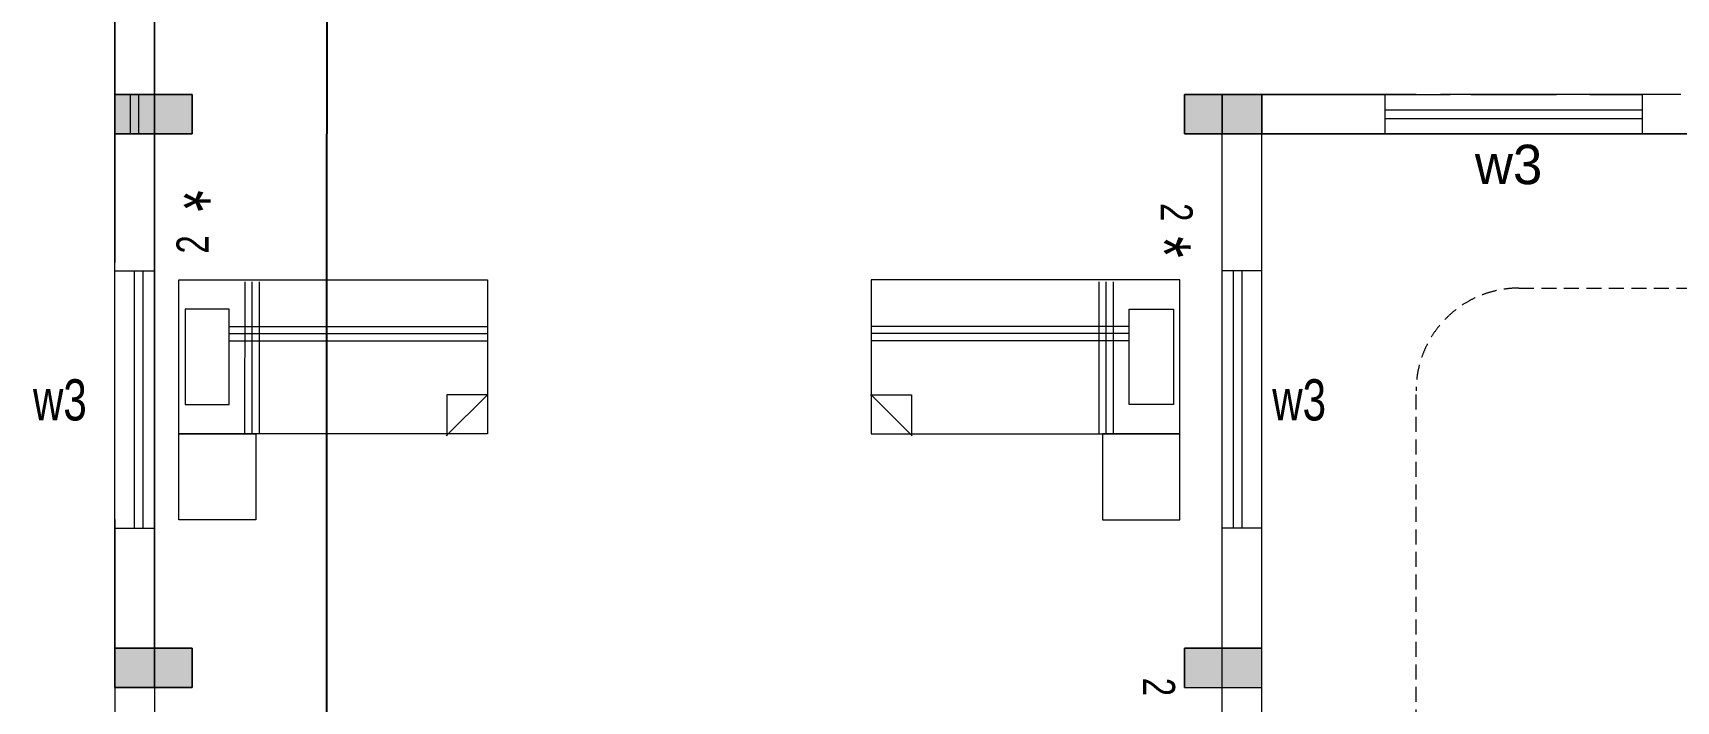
# Model space of a CAD drawing. Header units: metres. Extents: x 191982 to 427160, y -8904 to 80370.
# Drawn here: x 385749 to 395335, y 48272 to 52171 of the extents above; entities that cross this region are included whole.
import ezdxf

# ---------------------------------------------------------------- set-up
doc = ezdxf.new("R2010")
doc.units = ezdxf.units.M
doc.header["$LTSCALE"] = 700
doc.header["$MEASUREMENT"] = 0
doc.header["$PDMODE"] = 32
doc.linetypes.add('HIDDEN2', pattern=[0.1875, 0.125, -0.0625])
doc.layers.get('0').update_dxf_attribs({"lineweight": 9})
doc.layers.get('Defpoints').update_dxf_attribs({"lineweight": 9})
for name, color, linetype, lineweight in [('FURNITURE', 7, 'Continuous', 9), ('MAIN GATE', 7, 'Continuous', 9), ('NEW PLANS', 7, 'Continuous', 9)]:
    doc.layers.add(name, color=color, linetype=linetype, lineweight=lineweight)
doc.styles.add('RVR', font='MOD20.TTF')
doc.styles.get("Standard").update_dxf_attribs({"font": 'swisscl.ttf'})
doc.dimstyles.get("Standard").update_dxf_attribs({"dimtxt": 0.23, "dimasz": 0.23, "dimexe": 0.05, "dimexo": 0.05, "dimgap": 0.06, "dimtad": 0, "dimzin": 0, "dimdsep": 46, "dimtxsty": 'Standard', "dimcen": 0, "dimse1": 1, "dimse2": 1, "dimadec": 0, "dimazin": 0, "dimtfac": 1, "dimtofl": 0, "dimtmove": 2, "dimatfit": 0, "dimfxl": 0.18, "dimtolj": 1, "dimtzin": 0, "dimarcsym": 0})

# ---------------------------------------------------------------- blocks, each defined once
blk = doc.blocks.new('*D93')
at = {"layer": 'Defpoints', "color": 0, "transparency": 16777216}
for p in [(387463, 57811.7), (390467.8, 57811.7), (390467.8, 45351.7)]:
    blk.add_point(p, dxfattribs=at)
at = {"layer": 'MAIN GATE', "color": 0, "lineweight": -2, "transparency": 16777216}
for p, q in [((387463, 57811.5), (387463, 51582.3)), ((387463, 45351.9), (387463, 51581.1))]:
    blk.add_line(p, q, dxfattribs=at)
at = {"layer": 'MAIN GATE', "color": 0, "transparency": 16777216}
for points in [[(387463, 57811.5), (387463.1, 57811.5), (387463, 57811.7)], [(387463, 45351.9), (387463.1, 45351.9), (387463, 45351.7)]]:
    blk.add_solid(points, dxfattribs=at)
at = {"layer": 'MAIN GATE', "color": 0, "transparency": 16777216, "insert": (387463, 51581.7), "char_height": 0.23, "attachment_point": 5, "rotation": 90}
blk.add_mtext('\\A1;12460.00', dxfattribs=at)
blk = doc.blocks.new('A$C68D14229')
for p, q in [((0.53, 0.15), (0.53, 72.15)), ((0.53, 72.15), (36.53, 72.15)), ((36.53, 72.15), (36.53, 0.15)), ((22.29, 60.4), (22.29, 0.15)), ((23.96, 60.4), (23.96, 0.15)), ((25.62, 60.4), (25.62, 0.15)), ((0.53, 56.71), (36, 56.69)), ((0.53, 55.02), (36, 55.02)), ((0.53, 53.36), (36, 53.36)), ((0.11, 9.73), (9.63, 0.15)), ((9.63, 9.58), (0.11, 9.58)), ((9.63, 0), (9.63, 9.58)), ((36.53, 0.15), (0.53, 0.15))]:
    blk.add_line(p, q)
blk.add_lwpolyline([(29.63, 70.7), (7.38, 70.7), (7.38, 60.4), (29.63, 60.4)], close=True)

msp = doc.modelspace()

# ---------------------------------------------------------------- hatches: boundary and pattern name
at = {"layer": 'NEW PLANS'}
for points in [[(386227.772, 51811.692), (386227.772, 51581.692), (386457.772, 51581.692), (386457.772, 51811.692)], [(386457.772, 51581.692), (386227.772, 51581.692), (386227.772, 51811.692), (386457.772, 51811.692)], [(386457.772, 51811.692), (386457.772, 51581.692), (386227.772, 51581.692), (386227.772, 51811.692)], [(386227.772, 51581.692), (386227.772, 51811.692), (386457.772, 51811.692), (386457.772, 51581.692)], [(386457.772, 51811.692), (386457.772, 51581.692), (386227.772, 51581.692), (386227.772, 51811.692)], [(386457.772, 51811.692), (386457.772, 51581.692), (386227.772, 51581.692), (386227.772, 51811.692)], [(386457.772, 51811.692), (386457.772, 51581.692), (386227.772, 51581.692), (386227.772, 51811.692)], [(386457.772, 51811.692), (386457.772, 51581.692), (386227.772, 51581.692), (386227.772, 51811.692)], [(386457.772, 51811.692), (386457.772, 51581.692), (386227.772, 51581.692), (386227.772, 51811.692)], [(386447.772, 51811.692), (386227.772, 51811.692), (386227.772, 51581.692), (386447.772, 51581.692)], [(386447.772, 51811.692), (386227.772, 51811.692), (386227.772, 51581.692), (386447.772, 51581.692)], [(386457.772, 51811.692), (386457.772, 51581.692), (386227.772, 51581.692), (386227.772, 51811.692)], [(386457.772, 51811.692), (386457.772, 51581.692), (386227.772, 51581.692), (386227.772, 51811.692)], [(386457.772, 51811.692), (386457.772, 51581.692), (386227.772, 51581.692), (386227.772, 51811.692)], [(386457.772, 51811.692), (386457.772, 51581.692), (386227.772, 51581.692), (386227.772, 51811.692)], [(386447.772, 51811.692), (386227.772, 51811.692), (386227.772, 51581.692), (386447.772, 51581.692)], [(386447.772, 51811.692), (386227.772, 51811.692), (386227.772, 51581.692), (386447.772, 51581.692)], [(386457.772, 51811.692), (386457.772, 51581.692), (386227.772, 51581.692), (386227.772, 51811.692)], [(386457.772, 51811.692), (386457.772, 51581.692), (386227.772, 51581.692), (386227.772, 51811.692)], [(386457.772, 51811.692), (386457.772, 51581.692), (386227.772, 51581.692), (386227.772, 51811.692)], [(386447.772, 51811.692), (386227.772, 51811.692), (386227.772, 51581.692), (386447.772, 51581.692)], [(386447.772, 51811.692), (386227.772, 51811.692), (386227.772, 51581.692), (386447.772, 51581.692)], [(386457.772, 51811.692), (386457.772, 51581.692), (386227.772, 51581.692), (386227.772, 51811.692)], [(386457.772, 51811.692), (386457.772, 51581.692), (386227.772, 51581.692), (386227.772, 51811.692)], [(386447.772, 51811.692), (386227.772, 51811.692), (386227.772, 51581.692), (386447.772, 51581.692)], [(386447.772, 51811.692), (386227.772, 51811.692), (386227.772, 51581.692), (386447.772, 51581.692)], [(386447.772, 51811.692), (386447.772, 51581.692), (386677.772, 51581.692), (386677.772, 51811.692)], [(386447.772, 51811.692), (386447.772, 51581.692), (386677.772, 51581.692), (386677.772, 51811.692)], [(386447.772, 51811.692), (386447.772, 51581.692), (386677.772, 51581.692), (386677.772, 51811.692)], [(386447.772, 51811.692), (386447.772, 51581.692), (386677.772, 51581.692), (386677.772, 51811.692)], [(386447.772, 51811.692), (386447.772, 51581.692), (386677.772, 51581.692), (386677.772, 51811.692)], [(386447.772, 51811.692), (386447.772, 51581.692), (386677.772, 51581.692), (386677.772, 51811.692)], [(386447.772, 51811.692), (386447.772, 51581.692), (386677.772, 51581.692), (386677.772, 51811.692)], [(386447.772, 51811.692), (386447.772, 51581.692), (386677.772, 51581.692), (386677.772, 51811.692)], [(386457.772, 51811.692), (386457.772, 51581.692), (386677.772, 51581.692), (386677.772, 51811.692)], [(386457.772, 51581.692), (386677.772, 51581.692), (386677.772, 51811.692), (386457.772, 51811.692)], [(386677.772, 51811.692), (386677.772, 51581.692), (386457.772, 51581.692), (386457.772, 51811.692)], [(386457.772, 51581.692), (386677.772, 51581.692), (386677.772, 51811.692), (386457.772, 51811.692)], [(386677.772, 51811.692), (386677.772, 51581.692), (386457.772, 51581.692), (386457.772, 51811.692)], [(386677.772, 51811.692), (386677.772, 51581.692), (386457.772, 51581.692), (386457.772, 51811.692)], [(386677.772, 51811.692), (386677.772, 51581.692), (386457.772, 51581.692), (386457.772, 51811.692)], [(386677.772, 51811.692), (386677.772, 51581.692), (386457.772, 51581.692), (386457.772, 51811.692)], [(386677.772, 51811.692), (386677.772, 51581.692), (386457.772, 51581.692), (386457.772, 51811.692)], [(386677.772, 51811.692), (386677.772, 51581.692), (386457.772, 51581.692), (386457.772, 51811.692)], [(386677.772, 51811.692), (386677.772, 51581.692), (386457.772, 51581.692), (386457.772, 51811.692)], [(386677.772, 51811.692), (386677.772, 51581.692), (386457.772, 51581.692), (386457.772, 51811.692)], [(386677.772, 51811.692), (386677.772, 51581.692), (386457.772, 51581.692), (386457.772, 51811.692)], [(386677.772, 51811.692), (386677.772, 51581.692), (386457.772, 51581.692), (386457.772, 51811.692)], [(386677.772, 51811.692), (386677.772, 51581.692), (386457.772, 51581.692), (386457.772, 51811.692)], [(386677.772, 51811.692), (386677.772, 51581.692), (386457.772, 51581.692), (386457.772, 51811.692)], [(386677.772, 51811.692), (386677.772, 51581.692), (386457.772, 51581.692), (386457.772, 51811.692)], [(386677.772, 51811.692), (386677.772, 51581.692), (386457.772, 51581.692), (386457.772, 51811.692)], [(392467.772, 51811.692), (392467.772, 51581.692), (392687.772, 51581.692), (392687.772, 51811.692)], [(392687.772, 51581.692), (392467.772, 51581.692), (392467.772, 51811.692), (392687.772, 51811.692)], [(392687.772, 51811.692), (392687.772, 51581.692), (392917.772, 51581.692), (392917.772, 51811.692)], [(392917.772, 51581.692), (392917.772, 51811.692), (392687.772, 51811.692), (392687.772, 51581.692)], [(386227.772, 48581.692), (386227.772, 48351.692), (386457.772, 48351.692), (386457.772, 48581.692)], [(386457.772, 48581.692), (386457.772, 48351.692), (386227.772, 48351.692), (386227.772, 48581.692)], [(386457.772, 48581.692), (386457.772, 48351.692), (386227.772, 48351.692), (386227.772, 48581.692)], [(386447.772, 48581.692), (386227.772, 48581.692), (386227.772, 48351.692), (386447.772, 48351.692)], [(386447.772, 48581.692), (386227.772, 48581.692), (386227.772, 48351.692), (386447.772, 48351.692)], [(386457.772, 48581.692), (386457.772, 48351.692), (386227.772, 48351.692), (386227.772, 48581.692)], [(386457.772, 48581.692), (386457.772, 48351.692), (386227.772, 48351.692), (386227.772, 48581.692)], [(386457.772, 48581.692), (386457.772, 48351.692), (386227.772, 48351.692), (386227.772, 48581.692)], [(386447.772, 48581.692), (386227.772, 48581.692), (386227.772, 48351.692), (386447.772, 48351.692)], [(386447.772, 48581.692), (386227.772, 48581.692), (386227.772, 48351.692), (386447.772, 48351.692)], [(386457.772, 48581.692), (386457.772, 48351.692), (386227.772, 48351.692), (386227.772, 48581.692)], [(386457.772, 48581.692), (386457.772, 48351.692), (386227.772, 48351.692), (386227.772, 48581.692)], [(386447.772, 48581.692), (386227.772, 48581.692), (386227.772, 48351.692), (386447.772, 48351.692)], [(386447.772, 48581.692), (386227.772, 48581.692), (386227.772, 48351.692), (386447.772, 48351.692)], [(386447.772, 48581.692), (386447.772, 48351.692), (386677.772, 48351.692), (386677.772, 48581.692)], [(386447.772, 48581.692), (386447.772, 48351.692), (386677.772, 48351.692), (386677.772, 48581.692)], [(386447.772, 48581.692), (386447.772, 48351.692), (386677.772, 48351.692), (386677.772, 48581.692)], [(386447.772, 48581.692), (386447.772, 48351.692), (386677.772, 48351.692), (386677.772, 48581.692)], [(386447.772, 48581.692), (386447.772, 48351.692), (386677.772, 48351.692), (386677.772, 48581.692)], [(386447.772, 48581.692), (386447.772, 48351.692), (386677.772, 48351.692), (386677.772, 48581.692)], [(386457.772, 48581.692), (386457.772, 48351.692), (386677.772, 48351.692), (386677.772, 48581.692)], [(386677.772, 48581.692), (386677.772, 48351.692), (386457.772, 48351.692), (386457.772, 48581.692)], [(386677.772, 48581.692), (386677.772, 48351.692), (386457.772, 48351.692), (386457.772, 48581.692)], [(386677.772, 48581.692), (386677.772, 48351.692), (386457.772, 48351.692), (386457.772, 48581.692)], [(386677.772, 48581.692), (386677.772, 48351.692), (386457.772, 48351.692), (386457.772, 48581.692)], [(386677.772, 48581.692), (386677.772, 48351.692), (386457.772, 48351.692), (386457.772, 48581.692)], [(386677.772, 48581.692), (386677.772, 48351.692), (386457.772, 48351.692), (386457.772, 48581.692)], [(386677.772, 48581.692), (386677.772, 48351.692), (386457.772, 48351.692), (386457.772, 48581.692)], [(392467.772, 48581.692), (392467.772, 48351.692), (392687.772, 48351.692), (392687.772, 48581.692)], [(392687.772, 48581.692), (392687.772, 48351.692), (392917.772, 48351.692), (392917.772, 48581.692)]]:
    msp.add_hatch(color=256, dxfattribs=at).paths.add_polyline_path(points)

# ---------------------------------------------------------------- linework, layer by layer
at = {"layer": 'FURNITURE'}
for points in [[(387050.376, 49330.765), (386600.376, 49330.765), (386600.376, 49830.765), (387050.376, 49830.765)], [(391989.143, 49330.765), (392439.143, 49330.765), (392439.143, 49830.765), (391989.143, 49830.765)]]:
    msp.add_lwpolyline(points, close=True, dxfattribs=at)
at = {"layer": 'NEW PLANS'}
for p, q in [((386227.772, 51581.692), (386227.772, 55041.692)), ((386227.772, 55041.692), (386227.772, 50831.692)), ((386457.772, 51581.692), (386457.772, 55041.692)), ((386457.772, 55041.692), (386457.772, 50831.692)), ((386227.772, 51811.692), (386227.772, 51581.692)), ((386677.772, 51811.692), (386227.772, 51811.692)), ((386227.772, 51811.692), (386677.772, 51811.692)), ((386227.772, 51811.692), (386677.772, 51811.692)), ((386227.772, 51811.692), (386677.772, 51811.692)), ((386227.772, 51811.692), (386677.772, 51811.692)), ((386227.772, 51581.692), (386227.772, 51811.692)), ((386227.772, 51581.692), (386227.772, 51811.692)), ((386677.772, 51811.692), (386227.772, 51811.692)), ((386677.772, 51811.692), (386227.772, 51811.692)), ((386677.772, 51811.692), (386227.772, 51811.692)), ((386677.772, 51811.692), (386227.772, 51811.692)), ((386677.772, 51811.692), (386227.772, 51811.692)), ((386677.772, 51811.692), (386227.772, 51811.692)), ((386677.772, 51811.692), (386227.772, 51811.692)), ((386677.772, 51811.692), (386227.772, 51811.692)), ((386677.772, 51811.692), (386227.772, 51811.692)), ((386677.772, 51811.692), (386227.772, 51811.692)), ((386677.772, 51811.692), (386227.772, 51811.692)), ((386677.772, 51811.692), (386227.772, 51811.692)), ((386677.772, 51811.692), (386227.772, 51811.692)), ((386677.772, 51811.692), (386227.772, 51811.692)), ((386227.772, 51811.692), (386677.772, 51811.692)), ((386677.772, 51811.692), (386227.772, 51811.692)), ((386677.772, 51811.692), (386227.772, 51811.692)), ((386227.772, 51581.692), (386227.772, 51811.692)), ((386227.772, 51581.692), (386227.772, 51811.692)), ((386677.772, 51811.692), (386227.772, 51811.692)), ((386677.772, 51811.692), (386227.772, 51811.692)), ((386677.772, 51811.692), (386227.772, 51811.692)), ((386677.772, 51811.692), (386227.772, 51811.692)), ((386677.772, 51811.692), (386227.772, 51811.692)), ((386677.772, 51811.692), (386227.772, 51811.692)), ((386677.772, 51811.692), (386227.772, 51811.692)), ((386677.772, 51811.692), (386227.772, 51811.692)), ((386677.772, 51811.692), (386227.772, 51811.692)), ((386227.772, 51811.692), (386677.772, 51811.692)), ((386677.772, 51811.692), (386227.772, 51811.692)), ((386677.772, 51811.692), (386227.772, 51811.692)), ((386227.772, 51581.692), (386227.772, 51811.692)), ((386227.772, 51581.692), (386227.772, 51811.692)), ((386677.772, 51811.692), (386227.772, 51811.692)), ((386677.772, 51811.692), (386227.772, 51811.692)), ((386677.772, 51811.692), (386227.772, 51811.692)), ((386677.772, 51811.692), (386227.772, 51811.692)), ((386227.772, 51811.692), (386677.772, 51811.692)), ((386677.772, 51811.692), (386227.772, 51811.692)), ((386677.772, 51811.692), (386227.772, 51811.692)), ((386227.772, 51581.692), (386227.772, 51811.692)), ((386227.772, 51581.692), (386227.772, 51811.692)), ((386227.772, 50831.692), (386227.772, 51811.692)), ((386317.772, 51581.692), (386317.772, 51811.692)), ((386367.772, 51581.692), (386367.772, 51811.692)), ((386457.772, 51811.692), (386457.772, 51581.692)), ((386457.772, 50831.692), (386457.772, 51811.692)), ((386677.772, 51581.692), (386677.772, 51811.692)), ((386677.772, 51811.692), (386677.772, 51581.692)), ((386677.772, 51581.692), (386677.772, 51811.692)), ((386677.772, 51811.692), (386677.772, 51581.692)), ((386677.772, 51581.692), (386677.772, 51811.692)), ((386677.772, 51581.692), (386677.772, 51811.692)), ((386677.772, 51581.692), (386677.772, 51811.692)), ((386677.772, 51581.692), (386677.772, 51811.692)), ((386677.772, 51581.692), (386677.772, 51811.692)), ((386677.772, 51581.692), (386677.772, 51811.692)), ((386677.772, 51581.692), (386677.772, 51811.692)), ((386677.772, 51581.692), (386677.772, 51811.692)), ((386677.772, 51581.692), (386677.772, 51811.692)), ((386677.772, 51581.692), (386677.772, 51811.692)), ((386677.772, 51581.692), (386677.772, 51811.692)), ((386677.772, 51581.692), (386677.772, 51811.692)), ((386677.772, 51581.692), (386677.772, 51811.692)), ((386677.772, 51581.692), (386677.772, 51811.692)), ((392467.772, 51581.692), (392467.772, 51811.692)), ((392467.772, 51811.692), (392467.772, 51581.692)), ((393817.772, 51811.692), (392467.772, 51811.692)), ((392687.772, 43682.89), (392687.772, 51811.692)), ((392687.772, 43682.89), (392687.772, 51811.692)), ((393817.772, 51811.692), (392687.772, 51811.692)), ((392687.772, 51811.692), (392687.772, 51581.692)), ((392687.772, 51811.692), (393817.772, 51811.692)), ((392687.772, 51811.692), (392687.772, 51581.692)), ((392917.772, 51811.692), (392687.772, 51811.692)), ((392687.772, 51811.692), (392687.772, 51581.692)), ((392687.772, 51811.692), (392917.772, 51811.692)), ((392687.772, 51811.692), (392687.772, 51581.692)), ((392917.772, 51811.692), (392687.772, 51811.692)), ((392687.772, 51581.692), (392687.772, 51811.692)), ((392917.772, 33992.89), (392917.772, 51811.692)), ((392917.772, 51811.692), (392917.772, 51581.692)), ((392917.772, 51811.692), (392917.772, 51581.692)), ((392917.772, 51811.692), (392917.772, 51581.692)), ((392917.772, 51811.692), (392917.772, 51581.692)), ((392917.772, 51581.692), (392917.772, 51811.692)), ((392917.772, 51581.692), (392917.772, 51811.692)), ((392917.772, 51581.692), (392917.772, 51811.692)), ((392917.772, 51581.692), (392917.772, 51811.692)), ((392917.772, 51581.692), (392917.772, 51811.692)), ((392917.772, 51581.692), (392917.772, 51811.692)), ((392917.772, 51581.692), (392917.772, 51811.692)), ((392917.772, 51811.692), (392917.772, 51581.692)), ((392917.772, 51811.692), (392917.772, 51581.692)), ((392917.772, 51581.692), (392917.772, 51811.692)), ((392917.772, 51581.692), (392917.772, 51811.692)), ((392917.772, 51581.692), (392917.772, 51811.692)), ((392917.772, 51581.692), (392917.772, 51811.692)), ((392917.772, 51581.692), (392917.772, 51811.692)), ((392917.772, 51581.692), (392917.772, 51811.692)), ((392917.772, 51581.692), (392917.772, 51811.692)), ((392917.772, 51581.692), (392917.772, 51811.692)), ((392917.772, 51581.692), (392917.772, 51811.692)), ((393817.772, 51811.692), (392917.772, 51811.692)), ((392917.772, 51811.692), (394017.772, 51811.692)), ((392917.772, 51581.692), (392917.772, 51811.692)), ((392917.772, 51581.692), (392917.772, 51811.692)), ((392917.772, 51581.692), (392917.772, 51811.692)), ((393817.772, 51811.692), (393013.041, 51811.692)), ((393013.041, 51811.692), (393817.772, 51811.692)), ((393636.16, 51811.692), (393636.16, 51581.692)), ((394586.16, 51811.692), (393961.16, 51811.692)), ((394637.772, 51811.692), (394137.772, 51811.692)), ((394137.772, 51811.692), (394637.772, 51811.692)), ((394834.778, 51811.692), (394137.772, 51811.692)), ((394237.497, 51811.692), (394357.497, 51811.692)), ((394368.637, 51811.692), (394248.637, 51811.692)), ((394831.538, 51811.692), (394711.538, 51811.692)), ((395362.394, 51811.692), (394737.394, 51811.692)), ((394831.538, 51811.692), (395141.538, 51811.692)), ((395056.538, 51811.692), (394936.538, 51811.692)), ((395144.871, 51811.692), (395024.871, 51811.692)), ((395136.16, 51811.692), (395136.16, 51581.692)), ((393636.16, 51721.692), (395136.16, 51721.692)), ((393636.16, 51671.692), (395136.16, 51671.692)), ((386677.772, 51581.692), (386227.772, 51581.692)), ((386227.772, 51581.692), (386677.772, 51581.692)), ((386227.772, 51581.692), (386677.772, 51581.692)), ((386227.772, 51581.692), (386677.772, 51581.692)), ((386227.772, 51581.692), (386677.772, 51581.692)), ((386677.772, 51581.692), (386227.772, 51581.692)), ((386677.772, 51581.692), (386227.772, 51581.692)), ((386677.772, 51581.692), (386227.772, 51581.692)), ((386677.772, 51581.692), (386227.772, 51581.692)), ((386677.772, 51581.692), (386227.772, 51581.692)), ((386677.772, 51581.692), (386227.772, 51581.692)), ((386677.772, 51581.692), (386227.772, 51581.692)), ((386677.772, 51581.692), (386227.772, 51581.692)), ((386677.772, 51581.692), (386227.772, 51581.692)), ((386677.772, 51581.692), (386227.772, 51581.692)), ((386677.772, 51581.692), (386227.772, 51581.692)), ((386677.772, 51581.692), (386227.772, 51581.692)), ((386677.772, 51581.692), (386227.772, 51581.692)), ((386677.772, 51581.692), (386227.772, 51581.692)), ((386677.772, 51581.692), (386227.772, 51581.692)), ((386677.772, 51581.692), (386227.772, 51581.692)), ((386677.772, 51581.692), (386227.772, 51581.692)), ((386677.772, 51581.692), (386227.772, 51581.692)), ((386677.772, 51581.692), (386227.772, 51581.692)), ((386677.772, 51581.692), (386227.772, 51581.692)), ((386677.772, 51581.692), (386227.772, 51581.692)), ((386677.772, 51581.692), (386227.772, 51581.692)), ((386677.772, 51581.692), (386227.772, 51581.692)), ((386677.772, 51581.692), (386227.772, 51581.692)), ((386677.772, 51581.692), (386227.772, 51581.692)), ((386677.772, 51581.692), (386227.772, 51581.692)), ((386677.772, 51581.692), (386227.772, 51581.692)), ((386677.772, 51581.692), (386227.772, 51581.692)), ((386677.772, 51581.692), (386227.772, 51581.692)), ((386677.772, 51581.692), (386227.772, 51581.692)), ((386677.772, 51581.692), (386227.772, 51581.692)), ((386677.772, 51581.692), (386227.772, 51581.692)), ((386677.772, 51581.692), (386227.772, 51581.692)), ((395917.772, 51581.692), (392467.772, 51581.692)), ((392687.772, 51581.692), (394137.772, 51581.692)), ((392917.772, 22511.692), (392917.772, 51581.692)), ((395917.772, 51581.692), (392917.772, 51581.692)), ((393487.772, 51581.692), (395487.772, 51581.692)), ((386227.772, 48581.692), (386227.772, 50831.692)), ((386457.772, 50831.692), (386457.772, 43682.89)), ((386457.772, 48581.692), (386457.772, 50831.692)), ((386227.772, 50781.714), (386457.772, 50781.714)), ((386227.772, 50781.714), (386457.772, 50781.714)), ((386342.772, 49281.714), (386342.772, 50781.714)), ((386342.772, 49281.714), (386342.772, 50781.714)), ((386392.772, 49281.714), (386392.772, 50781.714)), ((386392.772, 49281.714), (386392.772, 50781.714)), ((392917.772, 50781.714), (392687.772, 50781.714)), ((392917.772, 50781.714), (392687.772, 50781.714)), ((392752.772, 49281.714), (392752.772, 50781.714)), ((392752.772, 49281.714), (392752.772, 50781.714)), ((392802.772, 49281.714), (392802.772, 50781.714)), ((392802.772, 49281.714), (392802.772, 50781.714)), ((386227.772, 49331.692), (386227.772, 41141.692)), ((386227.772, 49281.714), (386457.772, 49281.714)), ((386227.772, 49281.714), (386457.772, 49281.714)), ((392917.772, 49281.714), (392687.772, 49281.714)), ((392917.772, 49281.714), (392687.772, 49281.714)), ((386227.772, 48351.692), (386227.772, 48581.692)), ((386227.772, 48581.692), (386677.772, 48581.692)), ((386227.772, 48581.692), (386677.772, 48581.692)), ((386227.772, 48581.692), (386677.772, 48581.692)), ((386227.772, 48581.692), (386677.772, 48581.692)), ((386227.772, 48581.692), (386677.772, 48581.692)), ((386227.772, 48581.692), (386677.772, 48581.692)), ((386227.772, 48581.692), (386677.772, 48581.692)), ((386227.772, 48581.692), (386677.772, 48581.692)), ((386227.772, 48581.692), (386677.772, 48581.692)), ((386227.772, 48581.692), (386677.772, 48581.692)), ((386227.772, 48581.692), (386677.772, 48581.692)), ((386227.772, 48581.692), (386677.772, 48581.692)), ((386227.772, 48581.692), (386677.772, 48581.692)), ((386227.772, 48581.692), (386677.772, 48581.692)), ((386227.772, 48581.692), (386677.772, 48581.692)), ((386227.772, 48581.692), (386677.772, 48581.692)), ((386227.772, 48581.692), (386677.772, 48581.692)), ((386227.772, 48351.692), (386227.772, 48581.692)), ((386227.772, 48351.692), (386227.772, 48581.692)), ((386677.772, 48581.692), (386227.772, 48581.692)), ((386677.772, 48581.692), (386227.772, 48581.692)), ((386677.772, 48581.692), (386227.772, 48581.692)), ((386677.772, 48581.692), (386227.772, 48581.692)), ((386677.772, 48581.692), (386227.772, 48581.692)), ((386677.772, 48581.692), (386227.772, 48581.692)), ((386677.772, 48581.692), (386227.772, 48581.692)), ((386677.772, 48581.692), (386227.772, 48581.692)), ((386677.772, 48581.692), (386227.772, 48581.692)), ((386227.772, 48581.692), (386677.772, 48581.692)), ((386677.772, 48581.692), (386227.772, 48581.692)), ((386677.772, 48581.692), (386227.772, 48581.692)), ((386227.772, 48351.692), (386227.772, 48581.692)), ((386227.772, 48351.692), (386227.772, 48581.692)), ((386677.772, 48581.692), (386227.772, 48581.692)), ((386677.772, 48581.692), (386227.772, 48581.692)), ((386677.772, 48581.692), (386227.772, 48581.692)), ((386677.772, 48581.692), (386227.772, 48581.692)), ((386227.772, 48581.692), (386677.772, 48581.692)), ((386677.772, 48581.692), (386227.772, 48581.692)), ((386677.772, 48581.692), (386227.772, 48581.692)), ((386227.772, 48351.692), (386227.772, 48581.692)), ((386227.772, 48351.692), (386227.772, 48581.692)), ((386457.772, 48351.692), (386457.772, 48581.692)), ((386677.772, 48351.692), (386677.772, 48581.692)), ((386677.772, 48351.692), (386677.772, 48581.692)), ((386677.772, 48351.692), (386677.772, 48581.692)), ((386677.772, 48351.692), (386677.772, 48581.692)), ((386677.772, 48351.692), (386677.772, 48581.692)), ((386677.772, 48351.692), (386677.772, 48581.692)), ((386677.772, 48351.692), (386677.772, 48581.692)), ((386677.772, 48351.692), (386677.772, 48581.692)), ((392467.772, 48581.692), (392917.772, 48581.692)), ((392467.772, 48581.692), (392917.772, 48581.692)), ((392467.772, 48581.692), (392917.772, 48581.692)), ((392467.772, 48581.692), (392917.772, 48581.692)), ((392467.772, 48581.692), (392687.772, 48581.692)), ((392467.772, 48581.692), (392687.772, 48581.692)), ((392467.772, 48581.692), (392687.772, 48581.692)), ((392467.772, 48581.692), (392687.772, 48581.692)), ((392467.772, 48581.692), (392687.772, 48581.692)), ((392467.772, 48581.692), (392687.772, 48581.692)), ((392467.772, 48581.692), (392687.772, 48581.692)), ((392467.772, 48581.692), (392687.772, 48581.692)), ((392467.772, 48581.692), (392687.772, 48581.692)), ((392467.772, 48351.692), (392467.772, 48581.692)), ((386227.772, 48351.692), (386677.772, 48351.692)), ((386227.772, 48351.692), (386677.772, 48351.692)), ((386227.772, 48351.692), (386677.772, 48351.692)), ((386227.772, 48351.692), (386677.772, 48351.692)), ((386227.772, 48351.692), (386677.772, 48351.692)), ((386227.772, 48351.692), (386677.772, 48351.692)), ((386227.772, 48351.692), (386677.772, 48351.692)), ((386227.772, 48351.692), (386677.772, 48351.692)), ((386227.772, 48351.692), (386677.772, 48351.692)), ((386227.772, 48351.692), (386677.772, 48351.692)), ((386227.772, 48351.692), (386677.772, 48351.692)), ((386227.772, 48351.692), (386677.772, 48351.692)), ((386227.772, 48351.692), (386677.772, 48351.692)), ((386227.772, 48351.692), (386677.772, 48351.692)), ((386227.772, 48351.692), (386677.772, 48351.692)), ((386227.772, 48351.692), (386677.772, 48351.692)), ((386227.772, 48351.692), (386677.772, 48351.692)), ((386677.772, 48351.692), (386227.772, 48351.692)), ((386677.772, 48351.692), (386227.772, 48351.692)), ((386677.772, 48351.692), (386227.772, 48351.692)), ((386677.772, 48351.692), (386227.772, 48351.692)), ((386677.772, 48351.692), (386227.772, 48351.692)), ((386677.772, 48351.692), (386227.772, 48351.692)), ((386677.772, 48351.692), (386227.772, 48351.692)), ((386677.772, 48351.692), (386227.772, 48351.692)), ((386677.772, 48351.692), (386227.772, 48351.692)), ((386677.772, 48351.692), (386227.772, 48351.692)), ((386677.772, 48351.692), (386227.772, 48351.692)), ((386677.772, 48351.692), (386227.772, 48351.692)), ((386677.772, 48351.692), (386227.772, 48351.692)), ((386677.772, 48351.692), (386227.772, 48351.692)), ((386677.772, 48351.692), (386227.772, 48351.692)), ((386677.772, 48351.692), (386227.772, 48351.692)), ((386677.772, 48351.692), (386227.772, 48351.692)), ((392467.772, 48351.692), (392917.772, 48351.692)), ((392467.772, 48351.692), (392917.772, 48351.692)), ((392467.772, 48351.692), (392917.772, 48351.692)), ((392467.772, 48351.692), (392917.772, 48351.692)), ((392467.772, 48351.692), (392687.772, 48351.692)), ((392467.772, 48351.692), (392687.772, 48351.692)), ((392467.772, 48351.692), (392687.772, 48351.692)), ((392467.772, 48351.692), (392687.772, 48351.692)), ((392467.772, 48351.692), (392687.772, 48351.692)), ((392467.772, 48351.692), (392687.772, 48351.692)), ((392467.772, 48351.692), (392687.772, 48351.692)), ((392467.772, 48351.692), (392687.772, 48351.692)), ((392467.772, 48351.692), (392687.772, 48351.692))]:
    msp.add_line(p, q, dxfattribs=at)
at = {"layer": 'NEW PLANS', "linetype": 'HIDDEN2'}
for p, q in [((394417.772, 50681.692), (404107.772, 50681.692)), ((394417.772, 50681.692), (404107.772, 50681.692)), ((393817.772, 23986.692), (393817.772, 50081.692))]:
    msp.add_line(p, q, dxfattribs=at)
at = {"layer": 'NEW PLANS'}
for points in [[(386227.772, 51581.692), (386227.772, 51811.692), (386677.772, 51811.692), (386677.772, 51581.692)], [(386227.772, 51811.692), (386227.772, 51581.692), (386677.772, 51581.692), (386677.772, 51811.692)], [(386227.772, 51581.692), (386227.772, 51811.692), (386677.772, 51811.692), (386677.772, 51581.692)], [(386227.772, 51811.692), (386227.772, 51581.692), (386677.772, 51581.692), (386677.772, 51811.692)], [(386227.772, 51581.692), (386227.772, 51811.692), (386677.772, 51811.692), (386677.772, 51581.692)], [(386227.772, 51581.692), (386227.772, 51811.692), (386677.772, 51811.692), (386677.772, 51581.692)], [(386227.772, 51581.692), (386227.772, 51811.692), (386677.772, 51811.692), (386677.772, 51581.692)], [(386227.772, 51581.692), (386227.772, 51811.692), (386677.772, 51811.692), (386677.772, 51581.692)], [(386227.772, 51581.692), (386227.772, 51811.692), (386677.772, 51811.692), (386677.772, 51581.692)], [(386677.772, 51581.692), (386677.772, 51811.692), (386227.772, 51811.692), (386227.772, 51581.692)], [(386677.772, 51581.692), (386677.772, 51811.692), (386227.772, 51811.692), (386227.772, 51581.692)], [(386227.772, 51581.692), (386227.772, 51811.692), (386677.772, 51811.692), (386677.772, 51581.692)], [(386227.772, 51581.692), (386227.772, 51811.692), (386677.772, 51811.692), (386677.772, 51581.692)], [(386227.772, 51581.692), (386227.772, 51811.692), (386677.772, 51811.692), (386677.772, 51581.692)], [(386227.772, 51581.692), (386227.772, 51811.692), (386677.772, 51811.692), (386677.772, 51581.692)], [(386677.772, 51581.692), (386677.772, 51811.692), (386227.772, 51811.692), (386227.772, 51581.692)], [(386677.772, 51581.692), (386677.772, 51811.692), (386227.772, 51811.692), (386227.772, 51581.692)], [(386227.772, 51581.692), (386227.772, 51811.692), (386677.772, 51811.692), (386677.772, 51581.692)], [(386227.772, 51581.692), (386227.772, 51811.692), (386677.772, 51811.692), (386677.772, 51581.692)], [(386227.772, 51581.692), (386227.772, 51811.692), (386677.772, 51811.692), (386677.772, 51581.692)], [(386677.772, 51581.692), (386677.772, 51811.692), (386227.772, 51811.692), (386227.772, 51581.692)], [(386677.772, 51581.692), (386677.772, 51811.692), (386227.772, 51811.692), (386227.772, 51581.692)], [(386227.772, 51581.692), (386227.772, 51811.692), (386677.772, 51811.692), (386677.772, 51581.692)], [(386227.772, 51581.692), (386227.772, 51811.692), (386677.772, 51811.692), (386677.772, 51581.692)], [(386677.772, 51581.692), (386677.772, 51811.692), (386227.772, 51811.692), (386227.772, 51581.692)], [(386677.772, 51581.692), (386677.772, 51811.692), (386227.772, 51811.692), (386227.772, 51581.692)], [(392917.772, 51581.692), (392917.772, 51811.692), (392467.772, 51811.692), (392467.772, 51581.692)], [(392917.772, 51811.692), (392917.772, 51581.692), (392467.772, 51581.692), (392467.772, 51811.692)], [(386227.772, 48351.692), (386227.772, 48581.692), (386677.772, 48581.692), (386677.772, 48351.692)], [(386227.772, 48351.692), (386227.772, 48581.692), (386677.772, 48581.692), (386677.772, 48351.692)], [(386227.772, 48351.692), (386227.772, 48581.692), (386677.772, 48581.692), (386677.772, 48351.692)], [(386677.772, 48351.692), (386677.772, 48581.692), (386227.772, 48581.692), (386227.772, 48351.692)], [(386677.772, 48351.692), (386677.772, 48581.692), (386227.772, 48581.692), (386227.772, 48351.692)], [(386227.772, 48351.692), (386227.772, 48581.692), (386677.772, 48581.692), (386677.772, 48351.692)], [(386227.772, 48351.692), (386227.772, 48581.692), (386677.772, 48581.692), (386677.772, 48351.692)], [(386227.772, 48351.692), (386227.772, 48581.692), (386677.772, 48581.692), (386677.772, 48351.692)], [(386677.772, 48351.692), (386677.772, 48581.692), (386227.772, 48581.692), (386227.772, 48351.692)], [(386677.772, 48351.692), (386677.772, 48581.692), (386227.772, 48581.692), (386227.772, 48351.692)], [(386227.772, 48351.692), (386227.772, 48581.692), (386677.772, 48581.692), (386677.772, 48351.692)], [(386227.772, 48351.692), (386227.772, 48581.692), (386677.772, 48581.692), (386677.772, 48351.692)], [(386677.772, 48351.692), (386677.772, 48581.692), (386227.772, 48581.692), (386227.772, 48351.692)], [(386677.772, 48351.692), (386677.772, 48581.692), (386227.772, 48581.692), (386227.772, 48351.692)], [(392917.772, 48351.692), (392917.772, 48581.692), (392467.772, 48581.692), (392467.772, 48351.692)]]:
    msp.add_lwpolyline(points, close=True, dxfattribs=at)
msp.add_lwpolyline([(392917.772, 35663.872), (392917.772, 51581.692), (405607.772, 51581.692), (405607.772, 48351.692)], dxfattribs=at)
msp.add_arc((386457.772, 50831.692), 750, 86.1774463, 90, dxfattribs=at)
at = {"layer": 'NEW PLANS', "linetype": 'HIDDEN2'}
msp.add_arc((394417.772, 50081.692), 600, 90, 180, dxfattribs=at)
msp.add_arc((394417.772, 50081.692), 600, 90, 180, dxfattribs=at)

# ---------------------------------------------------------------- block references
at = {"layer": 'FURNITURE', "yscale": 25.000000000091}
for p, xscale, zscale, rotation in [((388404.249, 49817.565), 25.000000000091, 25.000000000091, 89.99999999999999), ((390635.27, 49817.565), -25.000000000091, 25, 270)]:
    msp.add_blockref('A$C68D14229', p, dxfattribs=dict(at, xscale=xscale, zscale=zscale, rotation=rotation))

# ---------------------------------------------------------------- texts
at = {"attachment_point": 1}
for s, insert, char_height, width, rotation in [('*', (386786.415, 51252.507), 312.5, 171.65759, 270), ('2', (392514.795, 51177.8), 187.5, 102.99455, 270), ('2', (386586.762, 50883.253), 187.5, 102.99455, 90), ('*', (392503.907, 50983.713), 312.5, 171.65759, 270), ('2', (392412.245, 48408.471), 187.5, 102.99455, 270)]:
    msp.add_mtext(s, dxfattribs=dict(at, insert=insert, char_height=char_height, width=width, rotation=rotation))
at = {"layer": 'NEW PLANS', "style": 'RVR'}
msp.add_text('w3', height=230, dxfattribs=at).set_placement((394161.053, 51288.117))
at = {"layer": 'NEW PLANS'}
for p in [(385749.405, 49909.811), (392978.624, 49909.811)]:
    msp.add_text('w3', height=240, dxfattribs=at).set_placement(p)

# ---------------------------------------------------------------- dimensions: what is measured, and where the dimension line sits
at = {"layer": 'MAIN GATE'}
dim = msp.add_linear_dim(base=(387463.044, 57811.692), p1=(390467.772, 45351.692), p2=(390467.772, 57811.692), angle=90, dimstyle='Standard', dxfattribs=at)
dim.commit()
dim.dimension.update_dxf_attribs({"geometry": '*D93', "text_midpoint": (387463.044, 51581.692)})

doc.saveas('drawing.dxf')
